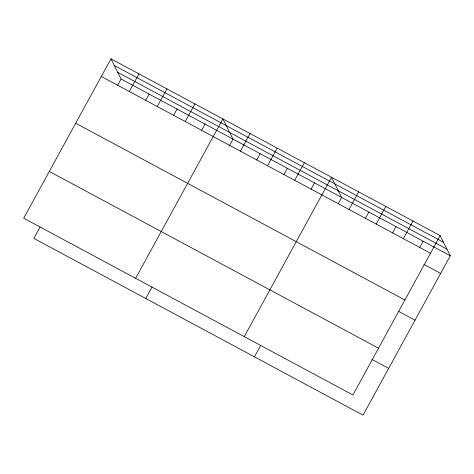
<?xml version="1.0" encoding="UTF-8"?>
<svg xmlns="http://www.w3.org/2000/svg" width="474" height="474" viewBox="0 0 474 474"><rect width="100%" height="100%" fill="white"/><g stroke="black" fill="none" stroke-linecap="round" stroke-linejoin="round"><path stroke-width="0.71" d="M110.952 58.841L23.7 218.212L352.905 394.978L440.156 235.608L110.952 58.841L121.095 79.022L450.3 255.788L363.048 415.159L33.844 238.392L40.077 227.016M117.653 85.32L121.095 79.022M129.289 91.488L138.935 73.867M145.287 100.974L149.079 94.048M157.267 106.514L166.919 88.893M173.614 115.366L177.063 109.073M185.251 121.54L194.897 103.919M201.598 130.391L205.046 124.099M135.629 278.309L222.881 118.938L233.024 139.125L229.238 146.045M145.773 298.496L152.006 287.114M240.395 151.147L250.041 133.526M256.742 159.999L260.185 153.706M267.549 165.728L277.201 148.107M283.896 174.586L287.345 168.288M294.709 180.316L304.361 162.689M311.057 189.167L314.505 182.875M244.264 336.647L331.516 177.276L341.665 197.457L338.217 203.749M254.408 356.827L260.641 345.445M349.03 209.478L358.676 191.857M365.377 218.33L368.825 212.038M376.19 224.06L385.836 206.439M392.537 232.918L395.98 226.619M403.35 238.647L412.996 221.02M419.697 247.499L423.14 241.207M114.299 65.501L443.504 242.267M117.748 72.362L446.952 249.128M101.306 76.468L430.505 253.229M423.839 264.385L440.654 273.409M75.698 123.24L404.897 300.006M398.231 311.157L415.04 320.187M49.308 171.434L378.513 348.2M371.841 359.351L388.656 368.381M440.156 235.608L450.3 255.788"/></g></svg>
